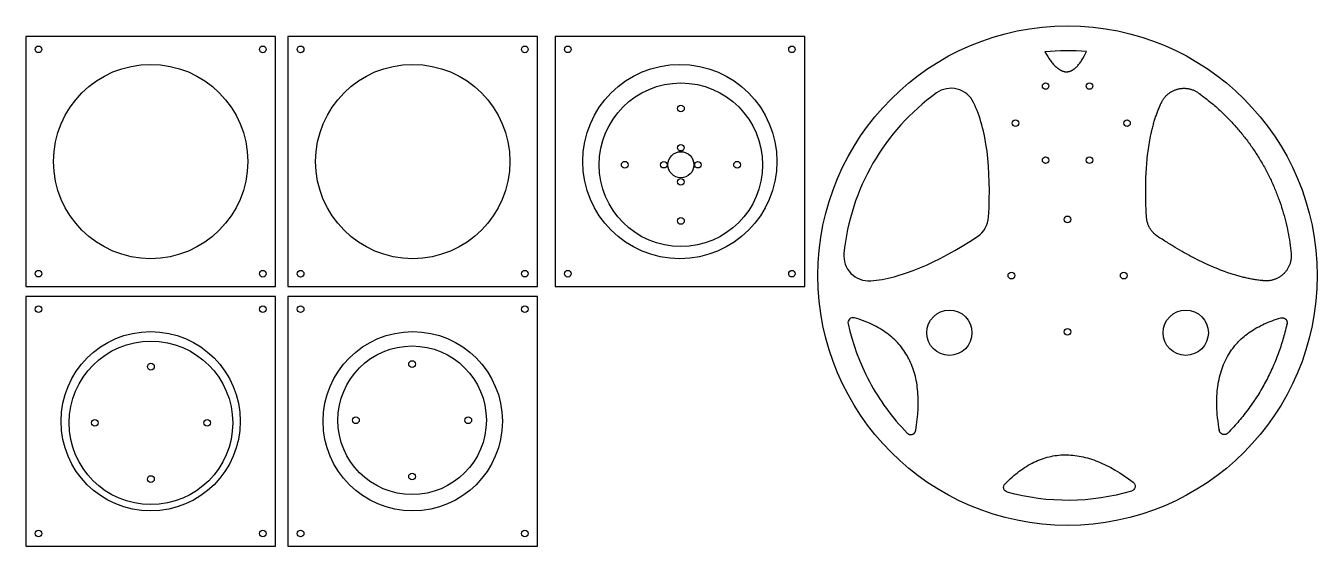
# Model space of a CAD drawing. Header units: millimetres. Extents: x 0 to 517, y 0 to 208.
import ezdxf

# ---------------------------------------------------------------- set-up
doc = ezdxf.new("R2010")
doc.units = ezdxf.units.MM
doc.header["$MEASUREMENT"] = 0
for name, color, linetype, true_color in [('Holes', 12, 'Continuous', 0xc80000), ('Inner', 220, 'Continuous', 0xff00b8), ('Last', 7, 'Continuous', 0xffffff), ('Outer', 192, 'Continuous', 0x7d26cd)]:
    doc.layers.add(name, color=color, linetype=linetype, true_color=true_color)

msp = doc.modelspace()

# ---------------------------------------------------------------- linework, layer by layer
at = {"layer": 'Holes'}
for centre, radius in [((5.09, 198.91), 1.32), ((94.91, 198.91), 1.33), ((110.09, 198.91), 1.33), ((199.91, 198.91), 1.33), ((217.09, 198.91), 1.32), ((306.91, 198.91), 1.32), ((408.53, 184.22), 1.3), ((426.08, 184.22), 1.3), ((262.42, 175.21), 1.35), ((396.43, 169.38), 1.3), ((441.13, 169.38), 1.3), ((262.42, 159.53), 1.3), ((262.42, 152.71), 5.21), ((408.53, 154.53), 1.3), ((426.08, 154.53), 1.3), ((239.92, 152.71), 1.35), ((255.6, 152.71), 1.3), ((269.25, 152.71), 1.3), ((284.92, 152.71), 1.35), ((262.42, 145.88), 1.3), ((262.42, 130.21), 1.35), ((417.31, 130.82), 1.35), ((5.09, 109.09), 1.32), ((94.91, 109.09), 1.33), ((110.09, 109.09), 1.33), ((199.91, 109.09), 1.32), ((217.09, 109.09), 1.33), ((306.91, 109.09), 1.32), ((394.81, 108.32), 1.35), ((439.81, 108.32), 1.35), ((5.09, 94.91), 1.32), ((94.91, 94.91), 1.33), ((110.09, 94.91), 1.33), ((199.91, 94.91), 1.32), ((417.31, 85.82), 1.35), ((50.12, 71.87), 1.35), ((154.74, 72.9), 1.35), ((132.24, 50.4), 1.35), ((177.24, 50.4), 1.35), ((27.62, 49.37), 1.35), ((72.62, 49.37), 1.35), ((50.12, 26.87), 1.35), ((154.74, 27.9), 1.35), ((5.09, 5.09), 1.32), ((94.91, 5.09), 1.33), ((110.09, 5.09), 1.33), ((199.91, 5.09), 1.33)]:
    msp.add_circle(centre, radius, dxfattribs=at)
at = {"layer": 'Inner'}
for points in [[(408.25, 197.87), (408.82, 196.9), (409.38, 196), (409.94, 195.16), (410.21, 194.76), (410.49, 194.38), (410.77, 194.01), (411.05, 193.66), (411.32, 193.33), (411.59, 193.01), (411.87, 192.71), (412.14, 192.42), (412.41, 192.15), (412.69, 191.89), (412.96, 191.65), (413.23, 191.43), (413.36, 191.32), (413.5, 191.22), (413.63, 191.12), (413.76, 191.02), (413.9, 190.93), (414.03, 190.85), (414.17, 190.76), (414.3, 190.68), (414.43, 190.61), (414.57, 190.54), (414.7, 190.47), (414.83, 190.41), (414.96, 190.35), (415.1, 190.29), (415.23, 190.24), (415.36, 190.19), (415.49, 190.15), (415.62, 190.11), (415.76, 190.07), (415.89, 190.04), (416.02, 190.01), (416.15, 189.99), (416.28, 189.97), (416.41, 189.95), (416.54, 189.94), (416.67, 189.93), (416.8, 189.93), (416.93, 189.92), (417.06, 189.93), (417.19, 189.93), (417.32, 189.95), (417.45, 189.96), (417.58, 189.98), (417.7, 190), (417.83, 190.03), (417.96, 190.06), (418.09, 190.09), (418.22, 190.13), (418.35, 190.17), (418.47, 190.22), (418.6, 190.27), (418.73, 190.32), (418.85, 190.38), (418.98, 190.44), (419.11, 190.51), (419.23, 190.58), (419.36, 190.65), (419.49, 190.73), (419.61, 190.81), (419.74, 190.89), (419.86, 190.98), (419.99, 191.08), (420.12, 191.17), (420.24, 191.27), (420.36, 191.38), (420.49, 191.49), (420.61, 191.6), (420.74, 191.72), (420.99, 191.96), (421.23, 192.22), (421.48, 192.5), (421.73, 192.79), (421.97, 193.1), (422.22, 193.42), (422.46, 193.76), (422.7, 194.11), (422.94, 194.48), (423.18, 194.87), (423.43, 195.27), (423.9, 196.12), (424.38, 197.03), (424.85, 198, 0.046216)], [(385.67, 131.76), (385.85, 135.42), (385.96, 138.98), (385.99, 142.42), (385.95, 145.77), (385.84, 149), (385.65, 152.13), (385.39, 155.16), (385.05, 158.08), (384.64, 160.89), (384.15, 163.6), (383.88, 164.92), (383.59, 166.2), (383.28, 167.47), (382.96, 168.7), (382.61, 169.91), (382.25, 171.09), (381.87, 172.25), (381.47, 173.38), (381.05, 174.48), (380.61, 175.56), (380.16, 176.61), (379.68, 177.63, 0.466817), (364.83, 181.44, 0.215601), (327.75, 117.21, 0.466817), (338.47, 106.25), (339.59, 106.35), (340.73, 106.48), (341.88, 106.64), (343.05, 106.83), (344.23, 107.05), (345.42, 107.3), (346.62, 107.57), (347.84, 107.88), (349.07, 108.21), (350.32, 108.58), (351.58, 108.97), (352.85, 109.4), (355.44, 110.33), (358.09, 111.38), (360.78, 112.55), (363.53, 113.83), (366.34, 115.23), (369.2, 116.75), (372.12, 118.39), (375.09, 120.14), (378.11, 122.01), (381.19, 124, 0.23671)], [(331.91, 91.4, 0.568965), (329.39, 89.05), (330.09, 86.13), (330.88, 83.21), (331.78, 80.29), (332.79, 77.38), (333.91, 74.49), (335.13, 71.61), (335.79, 70.18), (336.47, 68.76), (337.17, 67.35), (337.91, 65.95), (338.67, 64.55), (339.45, 63.17), (340.27, 61.79), (341.11, 60.43), (341.97, 59.08), (342.86, 57.75), (343.78, 56.43), (344.72, 55.12), (345.68, 53.83), (346.67, 52.55), (347.68, 51.29), (348.72, 50.05), (349.78, 48.82), (350.86, 47.62), (351.97, 46.43), (353.09, 45.26), (353.14, 45.22), (353.19, 45.17), (353.24, 45.13), (353.29, 45.09), (353.34, 45.05), (353.4, 45.01), (353.46, 44.97), (353.52, 44.93), (353.58, 44.9), (353.64, 44.87), (353.67, 44.85), (353.7, 44.84), (353.73, 44.83), (353.77, 44.81), (353.8, 44.8), (353.83, 44.79), (353.86, 44.78), (353.9, 44.76), (353.93, 44.75), (353.96, 44.74), (354, 44.73), (354.03, 44.73), (354.07, 44.72), (354.1, 44.71), (354.14, 44.7), (354.17, 44.7), (354.21, 44.69), (354.24, 44.68), (354.27, 44.68), (354.31, 44.68), (354.34, 44.67), (354.38, 44.67), (354.41, 44.67), (354.45, 44.67), (354.52, 44.67), (354.59, 44.67), (354.66, 44.67), (354.73, 44.68), (354.79, 44.68), (354.86, 44.69), (354.93, 44.71), (354.99, 44.72), (355.05, 44.74), (355.12, 44.76), (355.18, 44.78), (355.24, 44.8), (355.3, 44.83), (355.37, 44.85), (355.43, 44.88), (355.49, 44.92), (355.55, 44.95), (355.6, 44.99), (355.66, 45.02), (355.72, 45.07), (355.75, 45.09), (355.77, 45.11), (355.8, 45.13), (355.83, 45.15), (355.85, 45.18), (355.88, 45.2), (355.9, 45.22), (355.93, 45.25), (355.95, 45.27), (355.98, 45.3), (356, 45.33), (356.03, 45.35), (356.05, 45.38), (356.07, 45.41), (356.09, 45.43), (356.11, 45.46), (356.14, 45.49), (356.16, 45.52), (356.18, 45.55), (356.2, 45.58), (356.21, 45.61), (356.23, 45.64), (356.25, 45.67), (356.27, 45.7), (356.3, 45.76), (356.33, 45.82), (356.36, 45.88), (356.38, 45.95), (356.41, 46.01), (356.43, 46.07), (356.45, 46.14), (356.46, 46.2), (356.48, 46.27), (356.49, 46.33), (356.84, 48.57), (357.11, 50.75), (357.31, 52.87), (357.44, 54.95), (357.5, 56.97), (357.5, 57.96), (357.48, 58.93), (357.45, 59.9), (357.4, 60.85), (357.33, 61.79), (357.24, 62.71), (357.13, 63.62), (357.01, 64.52), (356.87, 65.4), (356.71, 66.27), (356.53, 67.13), (356.34, 67.97), (356.12, 68.8), (355.89, 69.62), (355.64, 70.42), (355.37, 71.21), (355.09, 71.99), (354.79, 72.76), (354.46, 73.51), (354.12, 74.24), (353.77, 74.97), (353.39, 75.68), (353, 76.38), (352.59, 77.06), (352.16, 77.73), (351.71, 78.39), (351.25, 79.03), (350.76, 79.66), (350.26, 80.28), (349.74, 80.89), (349.21, 81.48), (348.65, 82.05), (348.08, 82.62), (347.49, 83.17), (346.88, 83.71), (346.25, 84.23), (345.61, 84.74), (344.95, 85.24), (344.27, 85.73), (343.57, 86.2), (342.85, 86.66), (342.12, 87.1), (341.37, 87.53), (340.6, 87.95), (339.81, 88.35), (339, 88.75), (338.18, 89.12), (337.34, 89.49), (336.48, 89.84), (335.6, 90.18), (334.7, 90.5), (333.79, 90.82), (332.86, 91.11)], [(392.27, 24.94), (392.97, 25.64), (393.67, 26.33), (394.37, 26.99), (395.08, 27.63), (395.79, 28.24), (396.5, 28.84), (397.22, 29.41), (397.94, 29.96), (398.66, 30.49), (399.39, 31), (400.12, 31.49), (400.85, 31.95), (401.59, 32.39), (402.33, 32.81), (403.07, 33.2), (403.82, 33.58), (404.57, 33.93), (405.32, 34.26), (406.08, 34.57), (406.84, 34.85), (407.61, 35.12), (408.37, 35.36), (409.14, 35.58), (409.92, 35.78), (410.69, 35.95), (411.47, 36.11), (412.26, 36.24), (413.04, 36.35), (413.83, 36.43), (414.63, 36.5), (415.42, 36.54), (416.23, 36.56), (417.03, 36.56), (417.84, 36.54), (418.65, 36.49), (419.46, 36.42), (420.28, 36.33), (421.1, 36.22), (421.92, 36.09), (422.75, 35.93), (423.58, 35.75), (424.41, 35.55), (425.25, 35.33), (426.09, 35.09), (426.94, 34.82), (427.78, 34.53), (428.63, 34.22), (429.49, 33.89), (430.34, 33.53), (431.2, 33.16), (432.07, 32.76), (432.94, 32.34), (433.81, 31.89), (434.68, 31.43), (436.44, 30.43), (438.21, 29.35), (440, 28.17), (441.79, 26.91), (443.61, 25.56, -0.612502), (442.96, 22.05, -0.141046), (393.17, 21.62, -0.568965)]]:
    msp.add_lwpolyline(points, format="xyb", close=True, dxfattribs=at)
for centre, radius in [((50, 154), 38.9), ((155, 154), 38.9), ((262.42, 152.71), 32.75), ((369.96, 85.46), 9.07), ((464.66, 85.46), 9.07), ((50.12, 49.37), 32.75), ((154.74, 50.4), 29.75)]:
    msp.add_circle(centre, radius, dxfattribs=at)
for points, weights, knots in [([(506.87, 117.21), (502.85, 157.71), (469.78, 181.44), (465.99, 184.16), (461.47, 183), (456.95, 181.84), (454.93, 177.63), (447.19, 161.46), (448.94, 131.76), (449.24, 126.76), (453.42, 124), (478.27, 107.64), (496.14, 106.25), (500.8, 105.89), (504.06, 109.23), (507.33, 112.56), (506.87, 117.21)], [1.12026853306, 0.964398407012, 1, 0.906130865776, 1, 0.906130865776, 1, 1, 1, 0.893882343078, 1, 1, 1, 0.906130849428, 1, 0.906130849428, 1], [-1258.009443, -1258.009443, -1258.009443, -1174.764051, -1174.764051, -1166.029036, -1166.029036, -1157.294021, -1157.294021, -1108.565931, -1108.565931, -1099.268642, -1099.268642, -1050.540556, -1050.540556, -1041.80554, -1041.80554, -1033.070524, -1033.070524, -1033.070524]), ([(502.71, 91.4), (472.03, 82.49), (478.12, 46.33), (478.33, 45.13), (479.5, 44.76), (480.67, 44.39), (481.52, 45.26), (499.67, 63.75), (505.22, 89.05), (505.46, 90.16), (504.63, 90.94), (503.8, 91.72), (502.71, 91.4)], [0.921079872704, 0.921079872704, 0.921079872704, 0.785454293133, 0.921079872704, 0.785454293133, 0.921079872704, 0.922288176737, 1, 0.869163902467, 1, 0.869163933661, 0.999999937613], [-1033.070524, -1033.070524, -1033.070524, -961.334474, -961.334474, -959.136228, -959.136228, -956.937983, -956.937983, -902.291491, -902.291491, -900.222342, -900.222342, -898.153193, -898.153193, -898.153193])]:
    msp.add_rational_spline(points, weights, degree=2, knots=knots, dxfattribs=at)
at = {"layer": 'Last'}
for points in [[(212, 104), (312, 104), (312, 204), (212, 204)], [(0, 0), (100, 0), (100, 100), (0, 100)], [(105, 0), (205, 0), (205, 100), (105, 100)]]:
    msp.add_lwpolyline(points, close=True, dxfattribs=at)
at = {"layer": 'Outer'}
for points in [[(0, 104), (100, 104), (100, 204), (0, 204)], [(105, 104), (205, 104), (205, 204), (105, 204)]]:
    msp.add_lwpolyline(points, close=True, dxfattribs=at)
for centre, radius in [((417.31, 108.32), 100), ((262, 154), 38.9), ((50, 50), 35.9), ((155, 50), 35.9)]:
    msp.add_circle(centre, radius, dxfattribs=at)

doc.saveas('drawing.dxf')
